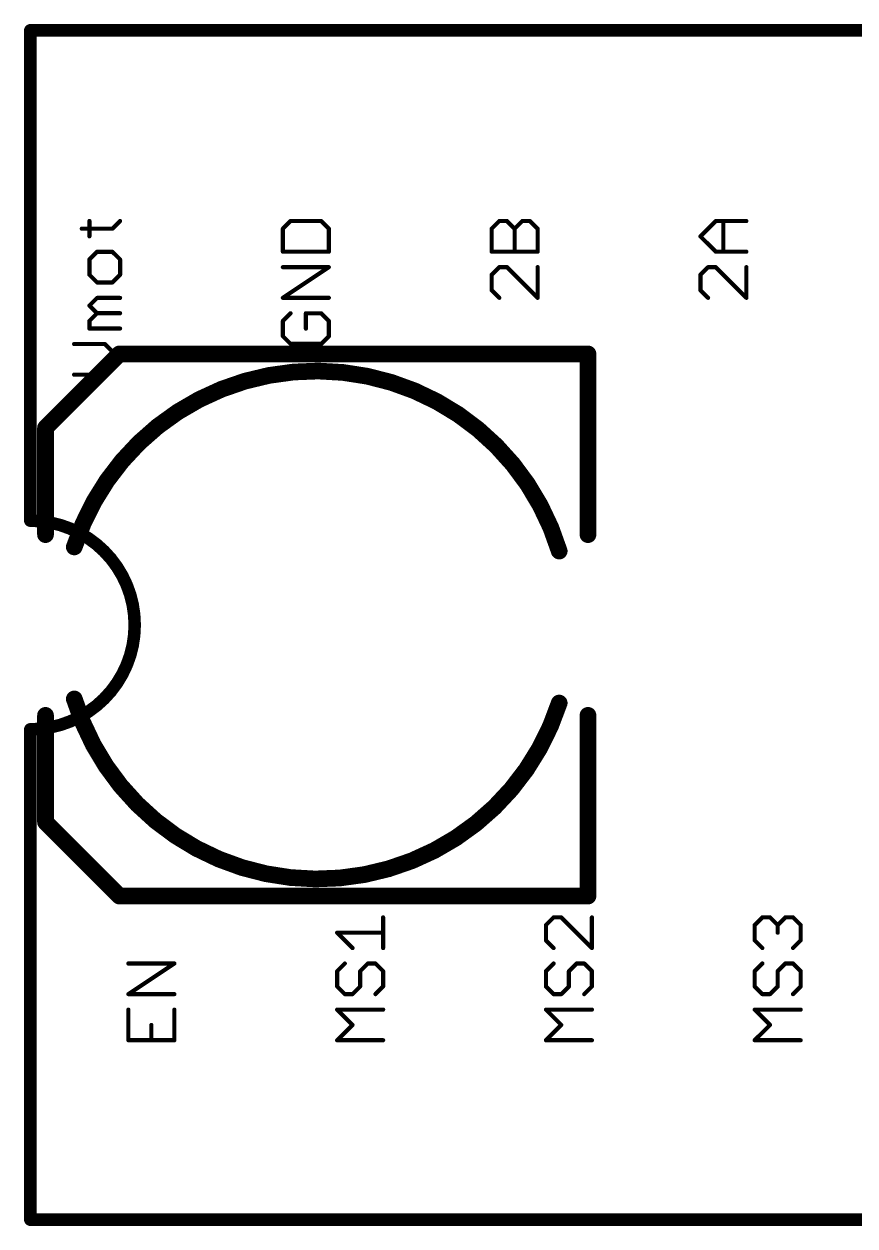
# Model space of a CAD drawing. Extents: x -3 to 102, y 0 to 80.
# Drawn here: x 20.44 to 30.55, y 35.09 to 49.73 of the extents above; entities that cross this region are included whole.
import ezdxf

# ---------------------------------------------------------------- set-up
doc = ezdxf.new("R2010")
doc.units = 0
doc.layers.add('21', color=253, linetype='CONTINUOUS')

msp = doc.modelspace()

# ---------------------------------------------------------------- linework, layer by layer
at = {"layer": '21'}
for points, const_width in [([(20.5171, 49.649), (20.5171, 43.68)], 0.1524), ([(20.5171, 49.649), (40.5831, 49.649)], 0.1524), ([(21.1432, 47.2344), (21.5161, 47.2344)], 0.0508), ([(21.2365, 47.1412), (21.2365, 47.3276)], 0.0508), ([(21.5161, 47.2344), (21.6093, 47.3276)], 0.0508), ([(23.6832, 47.3269), (23.59, 47.2337)], 0.0508), ([(23.59, 47.2337), (23.59, 46.9541)], 0.0508), ([(24.0561, 47.3269), (23.6832, 47.3269)], 0.0508), ([(24.1493, 47.2337), (24.0561, 47.3269)], 0.0508), ([(24.1493, 46.9541), (24.1493, 47.2337)], 0.0508), ([(26.13, 47.2337), (26.2232, 47.3269)], 0.0508), ([(26.13, 46.9541), (26.13, 47.2337)], 0.0508), ([(26.2232, 47.3269), (26.3164, 47.3269)], 0.0508), ([(26.3164, 47.3269), (26.4097, 47.2337)], 0.0508), ([(26.4097, 47.2337), (26.5029, 47.3269)], 0.0508), ([(26.4097, 46.9541), (26.4097, 47.2337)], 0.0508), ([(26.5029, 47.3269), (26.5961, 47.3269)], 0.0508), ([(26.5961, 47.3269), (26.6893, 47.2337)], 0.0508), ([(26.6893, 47.2337), (26.6893, 46.9541)], 0.0508), ([(28.67, 47.1405), (28.8565, 47.3269)], 0.0508), ([(28.8565, 47.3269), (29.2293, 47.3269)], 0.0508), ([(28.9497, 46.9541), (28.9497, 47.3269)], 0.0508), ([(28.8565, 46.9541), (28.67, 47.1405)], 0.0508), ([(21.3297, 46.9527), (21.2365, 46.8595)], 0.0508), ([(21.5161, 46.9527), (21.3297, 46.9527)], 0.0508), ([(21.6093, 46.8595), (21.5161, 46.9527)], 0.0508), ([(23.59, 46.9541), (24.1493, 46.9541)], 0.0508), ([(26.6893, 46.9541), (26.13, 46.9541)], 0.0508), ([(29.2293, 46.9541), (28.8565, 46.9541)], 0.0508), ([(21.2365, 46.8595), (21.2365, 46.6731)], 0.0508), ([(21.6093, 46.6731), (21.6093, 46.8595)], 0.0508), ([(21.2365, 46.6731), (21.3297, 46.5799)], 0.0508), ([(21.5161, 46.5799), (21.6093, 46.6731)], 0.0508), ([(23.59, 46.3928), (24.1493, 46.7656)], 0.0508), ([(24.1493, 46.7656), (23.59, 46.7656)], 0.0508), ([(26.2232, 46.7656), (26.13, 46.6724)], 0.0508), ([(26.13, 46.6724), (26.13, 46.486)], 0.0508), ([(26.3164, 46.7656), (26.2232, 46.7656)], 0.0508), ([(26.6893, 46.3928), (26.3164, 46.7656)], 0.0508), ([(26.6893, 46.7656), (26.6893, 46.3928)], 0.0508), ([(28.7632, 46.7656), (28.67, 46.6724)], 0.0508), ([(28.67, 46.6724), (28.67, 46.486)], 0.0508), ([(28.8565, 46.7656), (28.7632, 46.7656)], 0.0508), ([(29.2293, 46.3928), (28.8565, 46.7656)], 0.0508), ([(29.2293, 46.7656), (29.2293, 46.3928)], 0.0508), ([(21.3297, 46.5799), (21.5161, 46.5799)], 0.0508), ([(21.2365, 46.2982), (21.3297, 46.3914)], 0.0508), ([(21.3297, 46.3914), (21.6093, 46.3914)], 0.0508), ([(24.1493, 46.3928), (23.59, 46.3928)], 0.0508), ([(26.13, 46.486), (26.2232, 46.3928)], 0.0508), ([(28.67, 46.486), (28.7632, 46.3928)], 0.0508), ([(21.3297, 46.205), (21.2365, 46.2982)], 0.0508), ([(21.2365, 46.1118), (21.3297, 46.205)], 0.0508), ([(21.2365, 46.0186), (21.2365, 46.1118)], 0.0508), ([(21.3297, 46.205), (21.6093, 46.205)], 0.0508), ([(23.6832, 46.2043), (23.59, 46.1111)], 0.0508), ([(23.59, 46.1111), (23.59, 45.9247)], 0.0508), ([(24.0561, 46.2043), (23.8697, 46.2043)], 0.0508), ([(23.8697, 46.2043), (23.8697, 46.0179)], 0.0508), ([(24.1493, 46.1111), (24.0561, 46.2043)], 0.0508), ([(24.1493, 45.9247), (24.1493, 46.1111)], 0.0508), ([(21.6093, 46.0186), (21.2365, 46.0186)], 0.0508), ([(23.59, 45.9247), (23.6832, 45.8315)], 0.0508), ([(24.0561, 45.8315), (24.1493, 45.9247)], 0.0508), ([(20.702, 44.81), (21.602, 45.71)], 0.2032), ([(21.4229, 45.8301), (21.05, 45.8301)], 0.0508), ([(21.6093, 45.6437), (21.4229, 45.8301)], 0.0508), ([(21.602, 45.71), (27.302, 45.71)], 0.2032), ([(23.6832, 45.8315), (24.0561, 45.8315)], 0.0508), ([(27.302, 45.71), (27.302, 43.51)], 0.2032), ([(21.4229, 45.4573), (21.6093, 45.6437)], 0.0508), ([(21.05, 45.4573), (21.4229, 45.4573)], 0.0508), ([(20.702, 43.51), (20.702, 44.81)], 0.2032), ([(20.702, 40.01), (20.702, 41.31)], 0.2032), ([(27.302, 41.31), (27.302, 39.11)], 0.2032), ([(20.5171, 41.14), (20.5171, 35.171)], 0.1524), ([(21.602, 39.11), (20.702, 40.01)], 0.2032), ([(27.302, 39.11), (21.602, 39.11)], 0.2032), ([(24.8097, 38.478), (24.8097, 38.8509)], 0.0508), ([(26.8836, 38.8509), (26.7904, 38.7577)], 0.0508), ([(26.7904, 38.7577), (26.7904, 38.5712)], 0.0508), ([(26.9769, 38.8509), (26.8836, 38.8509)], 0.0508), ([(27.3497, 38.478), (26.9769, 38.8509)], 0.0508), ([(27.3497, 38.8509), (27.3497, 38.478)], 0.0508), ([(29.3304, 38.7577), (29.4236, 38.8509)], 0.0508), ([(29.3304, 38.5712), (29.3304, 38.7577)], 0.0508), ([(29.4236, 38.8509), (29.5169, 38.8509)], 0.0508), ([(29.5169, 38.8509), (29.6101, 38.7577)], 0.0508), ([(29.6101, 38.7577), (29.7033, 38.8509)], 0.0508), ([(29.6101, 38.7577), (29.6101, 38.6644)], 0.0508), ([(29.7033, 38.8509), (29.7965, 38.8509)], 0.0508), ([(29.7965, 38.8509), (29.8897, 38.7577)], 0.0508), ([(29.8897, 38.7577), (29.8897, 38.5712)], 0.0508), ([(24.4368, 38.478), (24.2504, 38.6644)], 0.0508), ([(24.2504, 38.6644), (24.8097, 38.6644)], 0.0508), ([(26.7904, 38.5712), (26.8836, 38.478)], 0.0508), ([(29.4236, 38.478), (29.3304, 38.5712)], 0.0508), ([(29.8897, 38.5712), (29.7965, 38.478)], 0.0508), ([(21.7104, 37.9167), (22.2697, 38.2896)], 0.0508), ([(22.2697, 38.2896), (21.7104, 38.2896)], 0.0508), ([(24.3436, 38.2896), (24.2504, 38.1963)], 0.0508), ([(24.2504, 38.1963), (24.2504, 38.0099)], 0.0508), ([(24.5301, 38.1963), (24.6233, 38.2896)], 0.0508), ([(24.5301, 38.0099), (24.5301, 38.1963)], 0.0508), ([(24.6233, 38.2896), (24.7165, 38.2896)], 0.0508), ([(24.7165, 38.2896), (24.8097, 38.1963)], 0.0508), ([(24.8097, 38.1963), (24.8097, 38.0099)], 0.0508), ([(26.8836, 38.2896), (26.7904, 38.1963)], 0.0508), ([(26.7904, 38.1963), (26.7904, 38.0099)], 0.0508), ([(27.0701, 38.1963), (27.1633, 38.2896)], 0.0508), ([(27.0701, 38.0099), (27.0701, 38.1963)], 0.0508), ([(27.1633, 38.2896), (27.2565, 38.2896)], 0.0508), ([(27.2565, 38.2896), (27.3497, 38.1963)], 0.0508), ([(27.3497, 38.1963), (27.3497, 38.0099)], 0.0508), ([(29.4236, 38.2896), (29.3304, 38.1963)], 0.0508), ([(29.3304, 38.1963), (29.3304, 38.0099)], 0.0508), ([(29.6101, 38.1963), (29.7033, 38.2896)], 0.0508), ([(29.6101, 38.0099), (29.6101, 38.1963)], 0.0508), ([(29.7033, 38.2896), (29.7965, 38.2896)], 0.0508), ([(29.7965, 38.2896), (29.8897, 38.1963)], 0.0508), ([(29.8897, 38.1963), (29.8897, 38.0099)], 0.0508), ([(22.2697, 37.9167), (21.7104, 37.9167)], 0.0508), ([(24.2504, 38.0099), (24.3436, 37.9167)], 0.0508), ([(24.3436, 37.9167), (24.4368, 37.9167)], 0.0508), ([(24.4368, 37.9167), (24.5301, 38.0099)], 0.0508), ([(24.8097, 38.0099), (24.7165, 37.9167)], 0.0508), ([(26.7904, 38.0099), (26.8836, 37.9167)], 0.0508), ([(26.8836, 37.9167), (26.9769, 37.9167)], 0.0508), ([(26.9769, 37.9167), (27.0701, 38.0099)], 0.0508), ([(27.3497, 38.0099), (27.2565, 37.9167)], 0.0508), ([(29.3304, 38.0099), (29.4236, 37.9167)], 0.0508), ([(29.4236, 37.9167), (29.5169, 37.9167)], 0.0508), ([(29.5169, 37.9167), (29.6101, 38.0099)], 0.0508), ([(29.8897, 38.0099), (29.7965, 37.9167)], 0.0508), ([(21.7104, 37.7283), (21.7104, 37.3554)], 0.0508), ([(22.2697, 37.3554), (22.2697, 37.7283)], 0.0508), ([(24.4368, 37.5418), (24.2504, 37.7283)], 0.0508), ([(24.2504, 37.7283), (24.8097, 37.7283)], 0.0508), ([(26.9769, 37.5418), (26.7904, 37.7283)], 0.0508), ([(26.7904, 37.7283), (27.3497, 37.7283)], 0.0508), ([(29.5169, 37.5418), (29.3304, 37.7283)], 0.0508), ([(29.3304, 37.7283), (29.8897, 37.7283)], 0.0508), ([(21.9901, 37.3554), (21.9901, 37.5418)], 0.0508), ([(24.2504, 37.3554), (24.4368, 37.5418)], 0.0508), ([(26.7904, 37.3554), (26.9769, 37.5418)], 0.0508), ([(29.3304, 37.3554), (29.5169, 37.5418)], 0.0508), ([(21.7104, 37.3554), (22.2697, 37.3554)], 0.0508), ([(24.8097, 37.3554), (24.2504, 37.3554)], 0.0508), ([(27.3497, 37.3554), (26.7904, 37.3554)], 0.0508), ([(29.8897, 37.3554), (29.3304, 37.3554)], 0.0508), ([(20.5171, 35.171), (40.5831, 35.171)], 0.1524)]:
    msp.add_lwpolyline(points, dxfattribs=dict(at, const_width=const_width))
for points, const_width in [([(20.5552, 49.649, 1), (20.479, 49.649)], 0.0762), ([(20.5171, 49.6871, 1), (20.5171, 49.6109)], 0.0762), ([(21.1432, 47.2471, 1), (21.1432, 47.2217)], 0.0254), ([(21.2492, 47.3276, 1), (21.2238, 47.3276)], 0.0254), ([(21.5161, 47.2217, 1), (21.5161, 47.2471)], 0.0254), ([(21.6183, 47.3186, 1), (21.6003, 47.3366)], 0.0254), ([(23.6027, 47.2337, 1), (23.5773, 47.2337)], 0.0254), ([(23.6832, 47.3396, 1), (23.6832, 47.3142)], 0.0254), ([(23.6922, 47.318, 1), (23.6743, 47.3359)], 0.0254), ([(24.0651, 47.3359, 1), (24.0471, 47.318)], 0.0254), ([(24.0561, 47.3142, 1), (24.0561, 47.3396)], 0.0254), ([(24.162, 47.2337, 1), (24.1366, 47.2337)], 0.0254), ([(26.1427, 47.2337, 1), (26.1173, 47.2337)], 0.0254), ([(26.2232, 47.3396, 1), (26.2232, 47.3142)], 0.0254), ([(26.2322, 47.318, 1), (26.2143, 47.3359)], 0.0254), ([(26.3254, 47.3359, 1), (26.3075, 47.318)], 0.0254), ([(26.3164, 47.3142, 1), (26.3164, 47.3396)], 0.0254), ([(26.4224, 47.2337, 1), (26.397, 47.2337)], 0.0254), ([(26.5029, 47.3396, 1), (26.5029, 47.3142)], 0.0254), ([(26.5119, 47.318, 1), (26.4939, 47.3359)], 0.0254), ([(26.6051, 47.3359, 1), (26.5871, 47.318)], 0.0254), ([(26.5961, 47.3142, 1), (26.5961, 47.3396)], 0.0254), ([(26.702, 47.2337, 1), (26.6766, 47.2337)], 0.0254), ([(28.8565, 47.3396, 1), (28.8565, 47.3142)], 0.0254), ([(28.8654, 47.318, 1), (28.8475, 47.3359)], 0.0254), ([(28.9624, 47.3269, 1), (28.937, 47.3269)], 0.0254), ([(29.2293, 47.3142, 1), (29.2293, 47.3396)], 0.0254), ([(21.2238, 47.1412, 1), (21.2492, 47.1412)], 0.0254), ([(21.5071, 47.2434, 1), (21.5251, 47.2254)], 0.0254), ([(23.581, 47.2427, 1), (23.599, 47.2247)], 0.0254), ([(24.1403, 47.2247, 1), (24.1583, 47.2427)], 0.0254), ([(26.121, 47.2427, 1), (26.139, 47.2247)], 0.0254), ([(26.4007, 47.2427, 1), (26.4186, 47.2247)], 0.0254), ([(26.4007, 47.2247, 1), (26.4186, 47.2427)], 0.0254), ([(26.6803, 47.2247, 1), (26.6983, 47.2427)], 0.0254), ([(28.679, 47.1495, 1), (28.661, 47.1315)], 0.0254), ([(28.661, 47.1495, 1), (28.679, 47.1315)], 0.0254), ([(21.3297, 46.9654, 1), (21.3297, 46.94)], 0.0254), ([(21.3386, 46.9437, 1), (21.3207, 46.9617)], 0.0254), ([(21.5251, 46.9617, 1), (21.5071, 46.9437)], 0.0254), ([(21.5161, 46.94, 1), (21.5161, 46.9654)], 0.0254), ([(23.59, 46.9668, 1), (23.59, 46.9414)], 0.0254), ([(23.5773, 46.9541, 1), (23.6027, 46.9541)], 0.0254), ([(24.1366, 46.9541, 1), (24.162, 46.9541)], 0.0254), ([(24.1493, 46.9414, 1), (24.1493, 46.9668)], 0.0254), ([(26.13, 46.9668, 1), (26.13, 46.9414)], 0.0254), ([(26.1173, 46.9541, 1), (26.1427, 46.9541)], 0.0254), ([(26.397, 46.9541, 1), (26.4224, 46.9541)], 0.0254), ([(26.6766, 46.9541, 1), (26.702, 46.9541)], 0.0254), ([(26.6893, 46.9414, 1), (26.6893, 46.9668)], 0.0254), ([(28.8565, 46.9668, 1), (28.8565, 46.9414)], 0.0254), ([(28.8475, 46.9451, 1), (28.8654, 46.9631)], 0.0254), ([(28.937, 46.9541, 1), (28.9624, 46.9541)], 0.0254), ([(29.2293, 46.9414, 1), (29.2293, 46.9668)], 0.0254), ([(21.2492, 46.8595, 1), (21.2238, 46.8595)], 0.0254), ([(21.2275, 46.8685, 1), (21.2454, 46.8505)], 0.0254), ([(21.622, 46.8595, 1), (21.5966, 46.8595)], 0.0254), ([(21.6003, 46.8505, 1), (21.6183, 46.8685)], 0.0254), ([(21.2454, 46.6821, 1), (21.2275, 46.6641)], 0.0254), ([(21.2238, 46.6731, 1), (21.2492, 46.6731)], 0.0254), ([(21.5966, 46.6731, 1), (21.622, 46.6731)], 0.0254), ([(21.6183, 46.6641, 1), (21.6003, 46.6821)], 0.0254), ([(23.59, 46.7783, 1), (23.59, 46.7529)], 0.0254), ([(24.1563, 46.7551, 1), (24.1423, 46.7762)], 0.0254), ([(24.1493, 46.7529, 1), (24.1493, 46.7783)], 0.0254), ([(26.1427, 46.6724, 1), (26.1173, 46.6724)], 0.0254), ([(26.121, 46.6814, 1), (26.139, 46.6634)], 0.0254), ([(26.2232, 46.7783, 1), (26.2232, 46.7529)], 0.0254), ([(26.2322, 46.7566, 1), (26.2143, 46.7746)], 0.0254), ([(26.3254, 46.7746, 1), (26.3075, 46.7566)], 0.0254), ([(26.3164, 46.7529, 1), (26.3164, 46.7783)], 0.0254), ([(26.702, 46.7656, 1), (26.6766, 46.7656)], 0.0254), ([(28.6827, 46.6724, 1), (28.6573, 46.6724)], 0.0254), ([(28.661, 46.6814, 1), (28.679, 46.6634)], 0.0254), ([(28.7632, 46.7783, 1), (28.7632, 46.7529)], 0.0254), ([(28.7722, 46.7566, 1), (28.7543, 46.7746)], 0.0254), ([(28.8654, 46.7746, 1), (28.8475, 46.7566)], 0.0254), ([(28.8565, 46.7529, 1), (28.8565, 46.7783)], 0.0254), ([(29.242, 46.7656, 1), (29.2166, 46.7656)], 0.0254), ([(21.3297, 46.5926, 1), (21.3297, 46.5672)], 0.0254), ([(21.3207, 46.5709, 1), (21.3386, 46.5889)], 0.0254), ([(21.5071, 46.5889, 1), (21.5251, 46.5709)], 0.0254), ([(21.5161, 46.5672, 1), (21.5161, 46.5926)], 0.0254), ([(21.3297, 46.4041, 1), (21.3297, 46.3787)], 0.0254), ([(21.3386, 46.3824, 1), (21.3207, 46.4004)], 0.0254), ([(21.6093, 46.3787, 1), (21.6093, 46.4041)], 0.0254), ([(23.59, 46.4055, 1), (23.59, 46.3801)], 0.0254), ([(23.583, 46.4033, 1), (23.5971, 46.3822)], 0.0254), ([(24.1493, 46.3801, 1), (24.1493, 46.4055)], 0.0254), ([(26.139, 46.495, 1), (26.121, 46.477)], 0.0254), ([(26.1173, 46.486, 1), (26.1427, 46.486)], 0.0254), ([(26.2143, 46.3838, 1), (26.2322, 46.4018)], 0.0254), ([(26.6766, 46.3928, 1), (26.702, 46.3928)], 0.0254), ([(26.6803, 46.3838, 1), (26.6983, 46.4018)], 0.0254), ([(28.679, 46.495, 1), (28.661, 46.477)], 0.0254), ([(28.6573, 46.486, 1), (28.6827, 46.486)], 0.0254), ([(28.7543, 46.3838, 1), (28.7722, 46.4018)], 0.0254), ([(29.2166, 46.3928, 1), (29.242, 46.3928)], 0.0254), ([(29.2203, 46.3838, 1), (29.2383, 46.4018)], 0.0254), ([(21.2454, 46.3072, 1), (21.2275, 46.2892)], 0.0254), ([(21.2275, 46.3072, 1), (21.2454, 46.2892)], 0.0254), ([(21.2492, 46.1118, 1), (21.2238, 46.1118)], 0.0254), ([(21.2275, 46.1208, 1), (21.2454, 46.1028)], 0.0254), ([(21.3297, 46.2177, 1), (21.3297, 46.1923)], 0.0254), ([(21.3386, 46.196, 1), (21.3207, 46.214)], 0.0254), ([(21.3207, 46.196, 1), (21.3386, 46.214)], 0.0254), ([(21.6093, 46.1923, 1), (21.6093, 46.2177)], 0.0254), ([(23.6027, 46.1111, 1), (23.5773, 46.1111)], 0.0254), ([(23.581, 46.1201, 1), (23.599, 46.1021)], 0.0254), ([(23.6922, 46.1953, 1), (23.6743, 46.2133)], 0.0254), ([(23.8697, 46.217, 1), (23.8697, 46.1916)], 0.0254), ([(23.8824, 46.2043, 1), (23.857, 46.2043)], 0.0254), ([(24.0651, 46.2133, 1), (24.0471, 46.1953)], 0.0254), ([(24.0561, 46.1916, 1), (24.0561, 46.217)], 0.0254), ([(24.162, 46.1111, 1), (24.1366, 46.1111)], 0.0254), ([(24.1403, 46.1021, 1), (24.1583, 46.1201)], 0.0254), ([(21.2365, 46.0313, 1), (21.2365, 46.0059)], 0.0254), ([(21.2238, 46.0186, 1), (21.2492, 46.0186)], 0.0254), ([(21.6093, 46.0059, 1), (21.6093, 46.0313)], 0.0254), ([(23.599, 45.9337, 1), (23.581, 45.9157)], 0.0254), ([(23.857, 46.0179, 1), (23.8824, 46.0179)], 0.0254), ([(24.1583, 45.9157, 1), (24.1403, 45.9337)], 0.0254), ([(21.05, 45.8428, 1), (21.05, 45.8174)], 0.0254), ([(21.4319, 45.8391, 1), (21.4139, 45.8211)], 0.0254), ([(21.4229, 45.8174, 1), (21.4229, 45.8428)], 0.0254), ([(21.602, 45.7608, 1), (21.602, 45.6592)], 0.1016), ([(21.6379, 45.6741, 1), (21.5661, 45.7459)], 0.1016), ([(23.5773, 45.9247, 1), (23.6027, 45.9247)], 0.0254), ([(23.6832, 45.8442, 1), (23.6832, 45.8188)], 0.0254), ([(23.6743, 45.8225, 1), (23.6922, 45.8404)], 0.0254), ([(24.0471, 45.8404, 1), (24.0651, 45.8225)], 0.0254), ([(24.0561, 45.8188, 1), (24.0561, 45.8442)], 0.0254), ([(24.1366, 45.9247, 1), (24.162, 45.9247)], 0.0254), ([(27.3528, 45.71, 1), (27.2512, 45.71)], 0.1016), ([(27.302, 45.6592, 1), (27.302, 45.7608)], 0.1016), ([(21.6183, 45.6347, 1), (21.6003, 45.6527)], 0.0254), ([(21.6003, 45.6347, 1), (21.6183, 45.6527)], 0.0254), ([(26.952, 43.31, 0.7344), (21.052, 43.36)], 0.2032), ([(21.05, 45.47, 1), (21.05, 45.4446)], 0.0254), ([(21.4139, 45.4662, 1), (21.4319, 45.4483)], 0.0254), ([(21.4229, 45.4446, 1), (21.4229, 45.47)], 0.0254), ([(20.7528, 44.81, 1), (20.6512, 44.81)], 0.1016), ([(20.6661, 44.8459, 1), (20.7379, 44.7741)], 0.1016), ([(20.5171, 41.14, 1), (20.5171, 43.68)], 0.1524), ([(20.5171, 43.7181, 1), (20.5171, 43.6419)], 0.0762), ([(20.479, 43.68, 1), (20.5552, 43.68)], 0.0762), ([(20.6512, 43.51, 1), (20.7528, 43.51)], 0.1016), ([(27.2512, 43.51, 1), (27.3528, 43.51)], 0.1016), ([(21.0037, 43.3756, 1), (21.1003, 43.3444)], 0.1016), ([(26.9034, 43.2952, 1), (27.0006, 43.3248)], 0.1016), ([(21.052, 41.51, 0.7344), (26.952, 41.46)], 0.2032), ([(21.1006, 41.5248, 1), (21.0034, 41.4952)], 0.1016), ([(27.0003, 41.4444, 1), (26.9037, 41.4756)], 0.1016), ([(20.7528, 41.31, 1), (20.6512, 41.31)], 0.1016), ([(27.3528, 41.31, 1), (27.2512, 41.31)], 0.1016), ([(20.5552, 41.14, 1), (20.479, 41.14)], 0.0762), ([(20.5171, 41.1781, 1), (20.5171, 41.1019)], 0.0762), ([(20.7379, 40.0459, 1), (20.6661, 39.9741)], 0.1016), ([(20.6512, 40.01, 1), (20.7528, 40.01)], 0.1016), ([(21.602, 39.1608, 1), (21.602, 39.0592)], 0.1016), ([(27.302, 39.0592, 1), (27.302, 39.1608)], 0.1016), ([(21.5661, 39.0741, 1), (21.6379, 39.1459)], 0.1016), ([(27.2512, 39.11, 1), (27.3528, 39.11)], 0.1016), ([(24.8224, 38.8509, 1), (24.797, 38.8509)], 0.0254), ([(26.8031, 38.7577, 1), (26.7777, 38.7577)], 0.0254), ([(26.7814, 38.7666, 1), (26.7994, 38.7487)], 0.0254), ([(26.8836, 38.8636, 1), (26.8836, 38.8382)], 0.0254), ([(26.8926, 38.8419, 1), (26.8747, 38.8598)], 0.0254), ([(26.9858, 38.8598, 1), (26.9679, 38.8419)], 0.0254), ([(26.9769, 38.8382, 1), (26.9769, 38.8636)], 0.0254), ([(27.3624, 38.8509, 1), (27.337, 38.8509)], 0.0254), ([(29.3431, 38.7577, 1), (29.3177, 38.7577)], 0.0254), ([(29.3214, 38.7666, 1), (29.3394, 38.7487)], 0.0254), ([(29.4236, 38.8636, 1), (29.4236, 38.8382)], 0.0254), ([(29.4326, 38.8419, 1), (29.4147, 38.8598)], 0.0254), ([(29.5258, 38.8598, 1), (29.5079, 38.8419)], 0.0254), ([(29.5169, 38.8382, 1), (29.5169, 38.8636)], 0.0254), ([(29.6228, 38.7577, 1), (29.5974, 38.7577)], 0.0254), ([(29.6011, 38.7666, 1), (29.619, 38.7487)], 0.0254), ([(29.6011, 38.7487, 1), (29.619, 38.7666)], 0.0254), ([(29.7033, 38.8636, 1), (29.7033, 38.8382)], 0.0254), ([(29.7123, 38.8419, 1), (29.6943, 38.8598)], 0.0254), ([(29.8055, 38.8598, 1), (29.7875, 38.8419)], 0.0254), ([(29.7965, 38.8382, 1), (29.7965, 38.8636)], 0.0254), ([(29.9024, 38.7577, 1), (29.877, 38.7577)], 0.0254), ([(29.8807, 38.7487, 1), (29.8987, 38.7666)], 0.0254), ([(24.2594, 38.6734, 1), (24.2414, 38.6555)], 0.0254), ([(24.2504, 38.6771, 1), (24.2504, 38.6517)], 0.0254), ([(24.8097, 38.6517, 1), (24.8097, 38.6771)], 0.0254), ([(29.5974, 38.6644, 1), (29.6228, 38.6644)], 0.0254), ([(24.4279, 38.469, 1), (24.4458, 38.487)], 0.0254), ([(24.797, 38.478, 1), (24.8224, 38.478)], 0.0254), ([(26.7994, 38.5802, 1), (26.7814, 38.5623)], 0.0254), ([(26.7777, 38.5712, 1), (26.8031, 38.5712)], 0.0254), ([(26.8747, 38.469, 1), (26.8926, 38.487)], 0.0254), ([(27.337, 38.478, 1), (27.3624, 38.478)], 0.0254), ([(27.3407, 38.469, 1), (27.3587, 38.487)], 0.0254), ([(29.3394, 38.5802, 1), (29.3214, 38.5623)], 0.0254), ([(29.3177, 38.5712, 1), (29.3431, 38.5712)], 0.0254), ([(29.4147, 38.469, 1), (29.4326, 38.487)], 0.0254), ([(29.7875, 38.487, 1), (29.8055, 38.469)], 0.0254), ([(29.877, 38.5712, 1), (29.9024, 38.5712)], 0.0254), ([(29.8987, 38.5623, 1), (29.8807, 38.5802)], 0.0254), ([(21.7104, 38.3023, 1), (21.7104, 38.2769)], 0.0254), ([(22.2767, 38.279, 1), (22.2627, 38.3001)], 0.0254), ([(22.2697, 38.2769, 1), (22.2697, 38.3023)], 0.0254), ([(24.2631, 38.1963, 1), (24.2377, 38.1963)], 0.0254), ([(24.2414, 38.2053, 1), (24.2594, 38.1874)], 0.0254), ([(24.3526, 38.2806, 1), (24.3347, 38.2985)], 0.0254), ([(24.5428, 38.1963, 1), (24.5174, 38.1963)], 0.0254), ([(24.5211, 38.2053, 1), (24.539, 38.1874)], 0.0254), ([(24.6233, 38.3023, 1), (24.6233, 38.2769)], 0.0254), ([(24.6323, 38.2806, 1), (24.6143, 38.2985)], 0.0254), ([(24.7255, 38.2985, 1), (24.7075, 38.2806)], 0.0254), ([(24.7165, 38.2769, 1), (24.7165, 38.3023)], 0.0254), ([(24.8224, 38.1963, 1), (24.797, 38.1963)], 0.0254), ([(24.8007, 38.1874, 1), (24.8187, 38.2053)], 0.0254), ([(26.8031, 38.1963, 1), (26.7777, 38.1963)], 0.0254), ([(26.7814, 38.2053, 1), (26.7994, 38.1874)], 0.0254), ([(26.8926, 38.2806, 1), (26.8747, 38.2985)], 0.0254), ([(27.0828, 38.1963, 1), (27.0574, 38.1963)], 0.0254), ([(27.0611, 38.2053, 1), (27.079, 38.1874)], 0.0254), ([(27.1633, 38.3023, 1), (27.1633, 38.2769)], 0.0254), ([(27.1723, 38.2806, 1), (27.1543, 38.2985)], 0.0254), ([(27.2655, 38.2985, 1), (27.2475, 38.2806)], 0.0254), ([(27.2565, 38.2769, 1), (27.2565, 38.3023)], 0.0254), ([(27.3624, 38.1963, 1), (27.337, 38.1963)], 0.0254), ([(27.3407, 38.1874, 1), (27.3587, 38.2053)], 0.0254), ([(29.3431, 38.1963, 1), (29.3177, 38.1963)], 0.0254), ([(29.3214, 38.2053, 1), (29.3394, 38.1874)], 0.0254), ([(29.4326, 38.2806, 1), (29.4147, 38.2985)], 0.0254), ([(29.6228, 38.1963, 1), (29.5974, 38.1963)], 0.0254), ([(29.6011, 38.2053, 1), (29.619, 38.1874)], 0.0254), ([(29.7033, 38.3023, 1), (29.7033, 38.2769)], 0.0254), ([(29.7123, 38.2806, 1), (29.6943, 38.2985)], 0.0254), ([(29.8055, 38.2985, 1), (29.7875, 38.2806)], 0.0254), ([(29.7965, 38.2769, 1), (29.7965, 38.3023)], 0.0254), ([(29.9024, 38.1963, 1), (29.877, 38.1963)], 0.0254), ([(29.8807, 38.1874, 1), (29.8987, 38.2053)], 0.0254), ([(21.7104, 37.9294, 1), (21.7104, 37.904)], 0.0254), ([(21.7034, 37.9273, 1), (21.7175, 37.9061)], 0.0254), ([(22.2697, 37.904, 1), (22.2697, 37.9294)], 0.0254), ([(24.2594, 38.0189, 1), (24.2414, 38.0009)], 0.0254), ([(24.2377, 38.0099, 1), (24.2631, 38.0099)], 0.0254), ([(24.3436, 37.9294, 1), (24.3436, 37.904)], 0.0254), ([(24.3347, 37.9077, 1), (24.3526, 37.9257)], 0.0254), ([(24.4279, 37.9257, 1), (24.4458, 37.9077)], 0.0254), ([(24.4368, 37.904, 1), (24.4368, 37.9294)], 0.0254), ([(24.5174, 38.0099, 1), (24.5428, 38.0099)], 0.0254), ([(24.539, 38.0009, 1), (24.5211, 38.0189)], 0.0254), ([(24.7075, 37.9257, 1), (24.7255, 37.9077)], 0.0254), ([(24.797, 38.0099, 1), (24.8224, 38.0099)], 0.0254), ([(24.8187, 38.0009, 1), (24.8007, 38.0189)], 0.0254), ([(26.7994, 38.0189, 1), (26.7814, 38.0009)], 0.0254), ([(26.7777, 38.0099, 1), (26.8031, 38.0099)], 0.0254), ([(26.8836, 37.9294, 1), (26.8836, 37.904)], 0.0254), ([(26.8747, 37.9077, 1), (26.8926, 37.9257)], 0.0254), ([(26.9679, 37.9257, 1), (26.9858, 37.9077)], 0.0254), ([(26.9769, 37.904, 1), (26.9769, 37.9294)], 0.0254), ([(27.0574, 38.0099, 1), (27.0828, 38.0099)], 0.0254), ([(27.079, 38.0009, 1), (27.0611, 38.0189)], 0.0254), ([(27.2475, 37.9257, 1), (27.2655, 37.9077)], 0.0254), ([(27.337, 38.0099, 1), (27.3624, 38.0099)], 0.0254), ([(27.3587, 38.0009, 1), (27.3407, 38.0189)], 0.0254), ([(29.3394, 38.0189, 1), (29.3214, 38.0009)], 0.0254), ([(29.3177, 38.0099, 1), (29.3431, 38.0099)], 0.0254), ([(29.4236, 37.9294, 1), (29.4236, 37.904)], 0.0254), ([(29.4147, 37.9077, 1), (29.4326, 37.9257)], 0.0254), ([(29.5079, 37.9257, 1), (29.5258, 37.9077)], 0.0254), ([(29.5169, 37.904, 1), (29.5169, 37.9294)], 0.0254), ([(29.5974, 38.0099, 1), (29.6228, 38.0099)], 0.0254), ([(29.619, 38.0009, 1), (29.6011, 38.0189)], 0.0254), ([(29.7875, 37.9257, 1), (29.8055, 37.9077)], 0.0254), ([(29.877, 38.0099, 1), (29.9024, 38.0099)], 0.0254), ([(29.8987, 38.0009, 1), (29.8807, 38.0189)], 0.0254), ([(21.7231, 37.7283, 1), (21.6977, 37.7283)], 0.0254), ([(22.2824, 37.7283, 1), (22.257, 37.7283)], 0.0254), ([(24.2504, 37.741, 1), (24.2504, 37.7156)], 0.0254), ([(24.2594, 37.7372, 1), (24.2414, 37.7193)], 0.0254), ([(24.8097, 37.7156, 1), (24.8097, 37.741)], 0.0254), ([(26.7904, 37.741, 1), (26.7904, 37.7156)], 0.0254), ([(26.7994, 37.7372, 1), (26.7814, 37.7193)], 0.0254), ([(27.3497, 37.7156, 1), (27.3497, 37.741)], 0.0254), ([(29.3304, 37.741, 1), (29.3304, 37.7156)], 0.0254), ([(29.3394, 37.7372, 1), (29.3214, 37.7193)], 0.0254), ([(29.8897, 37.7156, 1), (29.8897, 37.741)], 0.0254), ([(22.0028, 37.5418, 1), (21.9774, 37.5418)], 0.0254), ([(24.4458, 37.5328, 1), (24.4279, 37.5508)], 0.0254), ([(24.4279, 37.5328, 1), (24.4458, 37.5508)], 0.0254), ([(26.9858, 37.5328, 1), (26.9679, 37.5508)], 0.0254), ([(26.9679, 37.5328, 1), (26.9858, 37.5508)], 0.0254), ([(29.5258, 37.5328, 1), (29.5079, 37.5508)], 0.0254), ([(29.5079, 37.5328, 1), (29.5258, 37.5508)], 0.0254), ([(21.7104, 37.3681, 1), (21.7104, 37.3427)], 0.0254), ([(21.6977, 37.3554, 1), (21.7231, 37.3554)], 0.0254), ([(21.9774, 37.3554, 1), (22.0028, 37.3554)], 0.0254), ([(22.257, 37.3554, 1), (22.2824, 37.3554)], 0.0254), ([(22.2697, 37.3427, 1), (22.2697, 37.3681)], 0.0254), ([(24.2504, 37.3681, 1), (24.2504, 37.3427)], 0.0254), ([(24.2414, 37.3644, 1), (24.2594, 37.3464)], 0.0254), ([(24.8097, 37.3427, 1), (24.8097, 37.3681)], 0.0254), ([(26.7904, 37.3681, 1), (26.7904, 37.3427)], 0.0254), ([(26.7814, 37.3644, 1), (26.7994, 37.3464)], 0.0254), ([(27.3497, 37.3427, 1), (27.3497, 37.3681)], 0.0254), ([(29.3304, 37.3681, 1), (29.3304, 37.3427)], 0.0254), ([(29.3214, 37.3644, 1), (29.3394, 37.3464)], 0.0254), ([(29.8897, 37.3427, 1), (29.8897, 37.3681)], 0.0254), ([(20.5171, 35.2091, 1), (20.5171, 35.1329)], 0.0762), ([(20.479, 35.171, 1), (20.5552, 35.171)], 0.0762)]:
    msp.add_lwpolyline(points, format="xyb", dxfattribs=dict(at, const_width=const_width))

doc.saveas('drawing.dxf')
